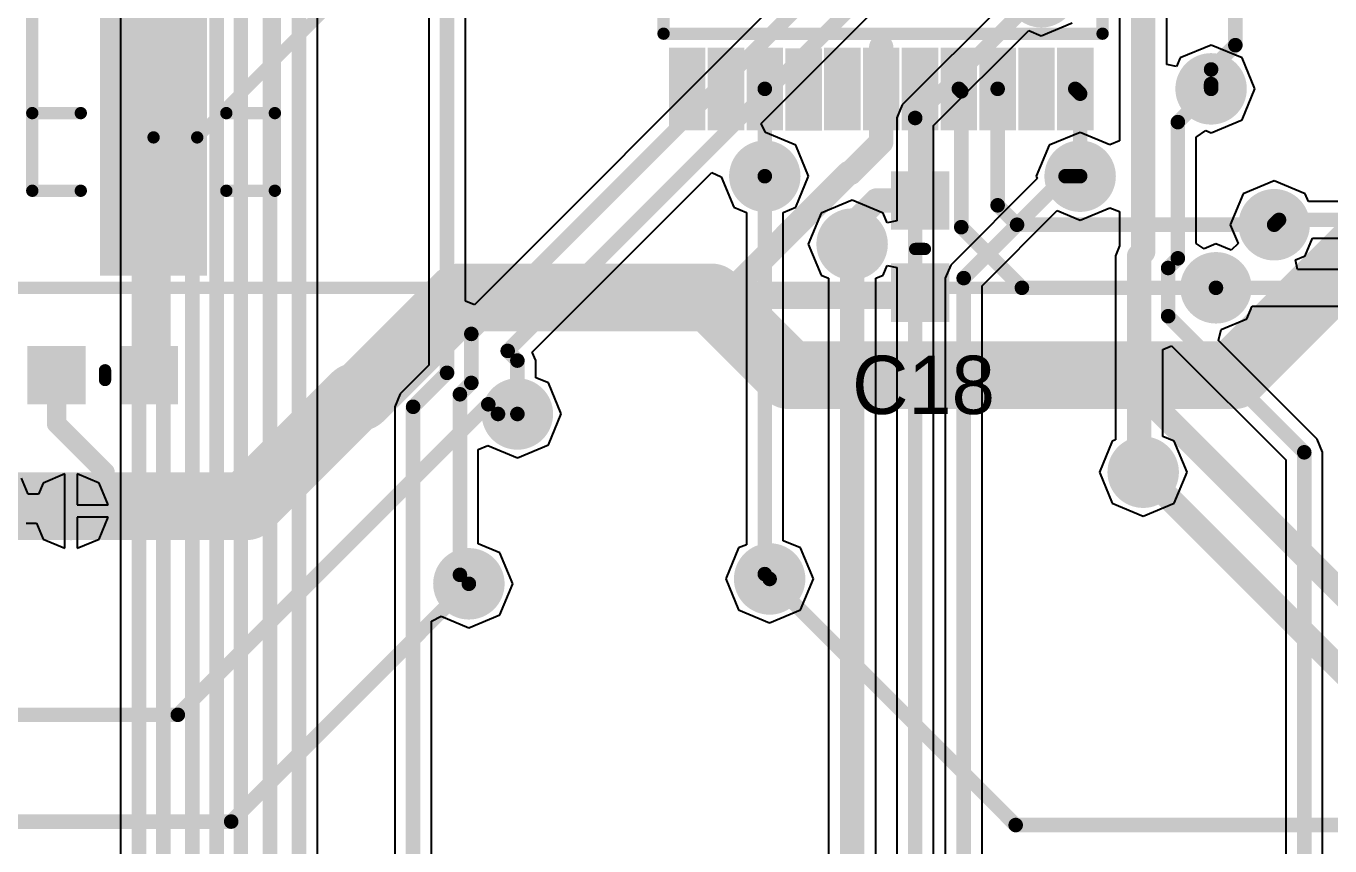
# Model space of a CAD drawing. Header units: millimetres. Extents: x 25 to 277, y 19 to 169.
# Drawn here: x 74.67 to 101.55, y 125.3 to 142.19 of the extents above; entities that cross this region are included whole.
import ezdxf

# ---------------------------------------------------------------- set-up
doc = ezdxf.new("R2010")
doc.units = ezdxf.units.MM
for name, color, linetype in [('BottomLayer', 5, 'Continuous'), ('BottomOverlay', 54, 'Continuous'), ('BottomSolder', 6, 'Continuous'), ('DrillDrawing', 1, 'Continuous'), ('MultiLayer', 9, 'Continuous'), ('TopLayer', 1, 'Continuous'), ('TopOverlay', 2, 'Continuous'), ('TopPaste', 8, 'Continuous'), ('TopSolder', 216, 'Continuous')]:
    doc.layers.add(name, color=color, linetype=linetype)

msp = doc.modelspace()

# ---------------------------------------------------------------- linework, layer by layer
at = {"layer": 'BottomLayer'}
for p, q in [((76.62115232, 151.89998322), (76.62115232, 107.10167556)), ((80.67882263999999, 117.95690912), (80.67882263999999, 146.01306586)), ((89.82431869999999, 140.18856392), (94.41141137999999, 144.7756566)), ((82.97115232, 144.41306652), (82.97115232, 135.20482738)), ((83.72882416, 136.52589408), (83.72882416, 144.56998518)), ((90.11646187999999, 142.65221914), (83.91360154, 136.4493588)), ((94.80398616, 142.63974266), (92.73210816, 140.5678672)), ((98.18706295999999, 141.4005808), (98.18706295999999, 142.59998658)), ((95.5999866, 141.99619048), (96.23906837999999, 142.26090674)), ((97.21291199999999, 142.39823438), (97.21291199999999, 139.82654026)), ((93.37882264, 140.14306744), (95.33974074, 142.10398808)), ((95.33974074, 142.10398808), (95.5999866, 141.99619048)), ((99.09998721999999, 141.80378548), (98.46090543999999, 141.53906922)), ((99.739069, 141.53906922), (99.09998721999999, 141.80378548)), ((98.38706255999999, 141.36079932), (98.18706295999999, 141.4005808)), ((98.46090543999999, 141.53906922), (98.38706255999999, 141.36079932)), ((100.00378526, 140.89998744), (99.739069, 141.53906922)), ((99.739069, 140.26090566), (100.00378526, 140.89998744)), ((92.73210816, 140.5678672), (92.62114826, 140.29998864)), ((89.91582728, 139.99722572), (89.82431869999999, 140.18856392)), ((92.62114826, 140.29998864), (92.6211508, 140.29998356)), ((92.6211508, 140.29998356), (92.6211508, 138.1806863)), ((93.37882264, 117.89998772), (93.37882264, 140.14306744)), ((98.79382324, 139.9065274), (98.99382537999999, 140.04016442)), ((98.99382537999999, 140.04016442), (99.09998721999999, 139.9961894)), ((99.09998721999999, 139.9961894), (99.739069, 140.26090566)), ((90.53906961999999, 139.73907028), (89.91582728, 139.99722572)), ((96.39998754, 140.00378654), (95.76090576, 139.73907028)), ((97.01291239999999, 139.74990592), (96.39998754, 140.00378654)), ((97.21291199999999, 139.82654026), (97.01291239999999, 139.74990592)), ((98.79382324, 137.71554372), (98.79382324, 139.9065274)), ((90.80378587999999, 139.0999885), (90.53906961999999, 139.73907028)), ((95.76090576, 139.73907028), (95.4961895, 139.0999885)), ((85.10757934, 135.47182202), (88.81141242, 139.17565764)), ((88.81141242, 139.17565764), (89.00275062, 139.08414906)), ((89.00275062, 139.08414906), (89.26090606, 138.46090672)), ((90.53906961999999, 138.46090672), (90.80378587999999, 139.0999885)), ((95.51611833999999, 139.05187328), (93.7321087, 137.26786618)), ((95.4961895, 139.0999885), (95.51611833999999, 139.05187328)), ((100.3998373, 139.00355994), (99.76075551999999, 138.73884368)), ((101.03891908, 138.73884368), (100.3998373, 139.00355994)), ((99.76075551999999, 138.73884368), (99.49603925999999, 138.0997619)), ((101.10520038, 138.57882368), (101.03891908, 138.73884368)), ((89.26090606, 138.46090672), (89.52115192, 138.35310912)), ((90.27882376, 138.35310912), (90.53906961999999, 138.46090672)), ((91.69998677999999, 138.60378426), (91.06090499999999, 138.339068)), ((92.33906856, 138.339068), (91.69998677999999, 138.60378426)), ((96.39998754, 138.19619046), (97.01291239999999, 138.45007108)), ((97.01291239999999, 138.45007108), (97.21291199999999, 138.37343674)), ((139.80306558, 138.57882368), (101.10520038, 138.57882368)), ((89.52115192, 138.35310912), (89.52115192, 131.50544438)), ((90.27882376, 131.58828648), (90.27882376, 138.35310912)), ((91.06090499999999, 138.339068), (90.79618873999999, 137.69998622)), ((92.4211512, 138.14090482), (92.33906856, 138.339068)), ((92.6211508, 138.1806863), (92.4211512, 138.14090482)), ((94.37882318, 136.84306642), (95.92761103999999, 138.39185428)), ((95.92761103999999, 138.39185428), (96.39998754, 138.19619046)), ((97.21291199999999, 138.37343674), (97.21291199999999, 137.66171604)), ((99.49603925999999, 138.0997619), (99.65534043999999, 137.71517288)), ((90.79618873999999, 137.69998622), (91.06090499999999, 137.06090444)), ((97.21291199999999, 137.66171604), (97.12791344, 137.45651198)), ((98.96011704, 137.60442888), (98.79382324, 137.71554372)), ((99.19998702, 137.70378606), (98.96011704, 137.60442888)), ((99.51391831999999, 137.57375076), (99.19998702, 137.70378606)), ((99.65534043999999, 137.71517288), (99.51391831999999, 137.57375076)), ((101.03891908, 137.46068012), (101.18823044, 137.82115184)), ((101.18823044, 137.82115184), (139.9599817, 137.82115184)), ((97.12791344, 137.45651198), (97.12791344, 133.66682436)), ((100.841302, 137.37882354), (101.03891908, 137.46068012)), ((100.88108348, 137.17882394), (100.841302, 137.37882354)), ((92.33906856, 137.06090444), (92.4211512, 137.25906762)), ((92.4211512, 137.25906762), (92.6211508, 137.21928614)), ((92.6211508, 137.21928614), (92.6211508, 118.05690638)), ((93.7321087, 137.26786618), (93.6211488, 136.99998762)), ((145.6430666, 137.17882394), (100.88108348, 137.17882394)), ((91.06090499999999, 137.06090444), (91.2129113, 136.99794038)), ((91.2129113, 136.99794038), (91.2129113, 124.50173982)), ((92.18706225999999, 136.99794038), (92.33906856, 137.06090444)), ((92.18706225999999, 124.29998762), (92.18706225999999, 136.99794038)), ((93.6211488, 136.99998762), (93.62115134, 136.99998254)), ((93.62115134, 136.99998254), (93.62115134, 117.25690544)), ((94.37882318, 117.09999186), (94.37882318, 136.84306642)), ((83.91360154, 136.4493588), (83.72882416, 136.52589408)), ((99.83906879999999, 136.16090624), (99.94686639999999, 136.4211521)), ((99.94686639999999, 136.4211521), (145.79998272, 136.4211521)), ((99.30774905999999, 135.9408254), (99.83906879999999, 136.16090624)), ((99.25431762, 135.7114126), (99.30774905999999, 135.9408254)), ((85.17870696, 135.30010786), (85.10757934, 135.47182202)), ((98.10206439999999, 135.53084146), (98.28684177999999, 135.60737674)), ((98.10206439999999, 133.73724078), (98.10206439999999, 135.53084146)), ((98.28684177999999, 135.60737674), (100.64115, 133.25307106)), ((101.2878594, 133.67787082), (99.25431762, 135.7114126)), ((82.97115232, 135.20482738), (82.38210853999999, 134.61578614)), ((85.17870441999999, 135.30010278), (85.17870696, 135.30010786)), ((85.17870441999999, 134.94664908), (85.17870441999999, 135.30010278)), ((85.43895028, 134.83885148), (85.17870441999999, 134.94664908)), ((85.70366654, 134.1997697), (85.43895028, 134.83885148)), ((82.38210853999999, 134.61578614), (82.27114863999999, 134.34790758)), ((82.27114863999999, 134.34790758), (82.27115117999999, 134.3479025)), ((82.27115117999999, 134.3479025), (82.27115117999999, 120.1408062)), ((85.43895028, 133.56068792), (85.70366654, 134.1997697)), ((97.06090569999999, 133.63906978), (96.79618943999999, 132.999988)), ((97.12791344, 133.66682436), (97.06090569999999, 133.63906978)), ((98.33906925999999, 133.63906978), (98.10206439999999, 133.73724078)), ((98.60378551999999, 132.999988), (98.33906925999999, 133.63906978)), ((101.28786448, 133.67786828), (101.2878594, 133.67787082)), ((101.39882184, 133.40998972), (101.28786448, 133.67786828)), ((83.99382489999999, 133.46633708), (84.19382449999999, 133.5470024)), ((83.99382489999999, 131.52349616), (83.99382489999999, 133.46633708)), ((84.19382449999999, 133.5470024), (84.7998685, 133.29597166)), ((84.7998685, 133.29597166), (85.43895028, 133.56068792)), ((101.39882184, 100.9466231), (101.39882184, 133.40998972)), ((100.64115, 133.25307106), (100.64115, 100.9466231)), ((74.71245916, 132.55022004), (74.57707208, 132.87707232)), ((75.02290304, 132.77707252), (74.92893828, 132.55022004)), ((75.4729885, 132.96350344), (75.02290304, 132.77707252)), ((75.4729885, 132.19998706), (75.4729885, 132.96350344)), ((76.17707396, 132.77707252), (75.72698849999999, 132.96350344)), ((75.72698849999999, 132.96350344), (75.72698849999999, 132.32698706)), ((76.36350488, 132.32698706), (76.17707396, 132.77707252)), ((96.79618943999999, 132.999988), (97.06090569999999, 132.36090622)), ((98.33906925999999, 132.36090622), (98.60378551999999, 132.999988)), ((74.92893828, 132.55022004), (74.71245916, 132.55022004)), ((75.72698849999999, 132.32698706), (76.36350488, 132.32698706)), ((97.06090569999999, 132.36090622), (97.69998747999999, 132.09618996)), ((97.69998747999999, 132.09618996), (98.33906925999999, 132.36090622)), ((75.4729885, 131.43647068), (75.4729885, 132.19998706)), ((76.36350488, 132.07298706), (75.72698849999999, 132.07298706)), ((75.72698849999999, 132.07298706), (75.72698849999999, 131.43647068)), ((76.17707396, 131.6229016), (76.36350488, 132.07298706)), ((74.67103684, 131.94975388), (74.88751596, 131.94975388)), ((74.88751596, 131.94975388), (75.02290304, 131.6229016)), ((75.02290304, 131.6229016), (75.4729885, 131.43647068)), ((75.72698849999999, 131.43647068), (76.17707396, 131.6229016)), ((84.43906912, 131.3390693), (83.99382489999999, 131.52349616)), ((89.36090585999999, 131.4390691), (89.09618959999999, 130.79998732)), ((89.52115192, 131.50544438), (89.36090585999999, 131.4390691)), ((90.63906942, 131.4390691), (90.27882376, 131.58828648)), ((90.90378568, 130.79998732), (90.63906942, 131.4390691)), ((84.70378538, 130.69998752), (84.43906912, 131.3390693)), ((84.43906912, 130.06090574), (84.70378538, 130.69998752)), ((89.09618959999999, 130.79998732), (89.36090585999999, 130.16090554)), ((90.63906942, 130.16090554), (90.90378568, 130.79998732)), ((89.36090585999999, 130.16090554), (89.99998764, 129.89618928)), ((89.99998764, 129.89618928), (90.63906942, 130.16090554)), ((83.02882301999999, 129.93167562), (83.22882516, 130.0327727)), ((83.02882301999999, 120.29772232), (83.02882301999999, 129.93167562)), ((83.22882516, 130.0327727), (83.79998734, 129.79618948)), ((83.79998734, 129.79618948), (84.43906912, 130.06090574))]:
    msp.add_line(p, q, dxfattribs=at)
for points, const_width in [([(76.99998824, 106.79998706), (76.99998824, 151.8999883)], 0.2999994), ([(77.49998724, 109.59998654), (77.49998724, 151.40709114)], 0.2999994), ([(78.09998603999999, 111.19998842), (78.09998603999999, 151.29998696)], 0.2999994), ([(78.59998757999999, 113.3999891), (78.59998757999999, 150.29298364)], 0.2999994), ([(79.09998657999999, 114.89998864), (79.09998657999999, 149.39998568)], 0.2999994), ([(79.69998792, 115.7999843), (79.69998792, 147.89998868)], 0.2999994), ([(84.59998827999999, 135.49998808), (96.09998814, 146.99998794)], 0.2999994), ([(83.84998723999999, 135.84998738), (94.6999884, 146.69998854)], 0.2999994), ([(80.29998671999999, 117.79998792), (80.29998671999999, 146.16998706)], 0.2999994), ([(83.34998824, 135.04790872), (83.34998824, 144.56998518)], 0.2999994), ([(92.99998672, 140.29998864), (95.5999866, 142.89998852)], 0.2999994), ([(97.69998747999999, 137.54151054), (97.69998747999999, 142.59998658)], 0.499999), ([(99.09998721999999, 140.89998744), (99.09998721999999, 140.99951988)], 0.2999994), ([(98.41498732, 140.21498754), (99.09998721999999, 140.89998744)], 0.2999994), ([(92.99998672, 117.89998772), (92.99998672, 140.29998864)], 0.2999994), ([(98.41498732, 137.40798528), (98.41498732, 140.21498754)], 0.2999994), ([(89.89998784, 130.89998712), (89.89998784, 139.0999885)], 0.2999994), ([(93.99998726, 136.99998762), (96.09998814, 139.0999885)], 0.2999994), ([(96.09998814, 139.0999885), (96.39998754, 139.0999885)], 0.2999994), ([(100.3998373, 138.0997619), (100.50006316, 138.19998776)], 0.2999994), ([(100.50006316, 138.19998776), (139.95998678, 138.19998776)], 0.2999994), ([(91.69998677999999, 124.29998762), (91.69998677999999, 137.69998622)], 0.499999), ([(97.61498891999999, 137.45651198), (97.69998747999999, 137.54151054)], 0.499999), ([(97.61498891999999, 133.08498656), (97.61498891999999, 137.45651198)], 0.499999), ([(98.21498772, 137.20798568), (98.41498732, 137.40798528)], 0.2999994), ([(98.21498772, 136.21498792), (98.21498772, 137.20798568)], 0.2999994), ([(93.99998726, 117.09998678), (93.99998726, 136.99998762)], 0.2999994), ([(99.19998702, 136.79998802), (145.7999878, 136.79998802)], 0.2999994), ([(98.21498772, 136.21498792), (101.01998592, 133.40998972)], 0.2999994), ([(83.84998723999999, 134.84080474), (83.84998723999999, 135.84998738)], 0.2999994), ([(84.59998827999999, 135.49998808), (84.7998685, 135.30010786)], 0.2999994), ([(82.64998709999999, 134.34790758), (83.34998824, 135.04790872)], 0.2999994), ([(84.7998685, 134.1997697), (84.7998685, 135.30010786)], 0.2999994), ([(83.61498897999999, 134.60580648), (83.84998723999999, 134.84080474)], 0.2999994), ([(83.61498897999999, 130.88498588), (83.61498897999999, 134.60580648)], 0.2999994), ([(82.64998709999999, 120.14080112), (82.64998709999999, 134.34790758)], 0.2999994), ([(97.61498891999999, 133.08498656), (97.69998747999999, 132.999988)], 0.499999), ([(101.01998592, 100.39998716), (101.01998592, 133.40998972)], 0.2999994), ([(83.61498897999999, 130.88498588), (83.79998734, 130.69998752)], 0.2999994), ([(89.89998784, 130.89998712), (89.99998764, 130.79998732)], 0.499999)]:
    msp.add_lwpolyline(points, dxfattribs=dict(at, const_width=const_width))
for points, const_width in [([(98.78248722, 140.89998744, 1), (99.41748722, 140.89998744, 1)], 0.635), ([(99.02498863999999, 140.99951988, 1), (99.17498579999999, 140.99951988, 1)], 0.1499997), ([(99.02498863999999, 140.89998744, 1), (99.17498579999999, 140.89998744, 1)], 0.1499997), ([(99.02498863999999, 140.89998744, 1), (99.17498579999999, 140.89998744, 1)], 0.1499997), ([(92.92498814, 140.29998864, 1), (93.0749853, 140.29998864, 1)], 0.1499997), ([(92.92498814, 140.29998864, 1), (93.0749853, 140.29998864, 1)], 0.1499997), ([(98.33998874, 140.21498754, 1), (98.4899859, 140.21498754, 1)], 0.1499997), ([(98.33998874, 140.21498754, 1), (98.4899859, 140.21498754, 1)], 0.1499997), ([(89.58248784, 139.0999885, 1), (90.21748783999999, 139.0999885, 1)], 0.635), ([(96.08248753999999, 139.0999885, 1), (96.71748754, 139.0999885, 1)], 0.635), ([(89.82498926, 139.0999885, 1), (89.97498642, 139.0999885, 1)], 0.1499997), ([(96.02498956, 139.0999885, 1), (96.17498671999999, 139.0999885, 1)], 0.1499997), ([(96.02498956, 139.0999885, 1), (96.17498671999999, 139.0999885, 1)], 0.1499997), ([(96.32498896, 139.0999885, 1), (96.47498612, 139.0999885, 1)], 0.1499997), ([(100.0823373, 138.0997619, 1), (100.7173373, 138.0997619, 1)], 0.635), ([(91.38248678, 137.69998622, 1), (92.01748678, 137.69998622, 1)], 0.635), ([(100.32483872, 138.0997619, 1), (100.47483588, 138.0997619, 1)], 0.1499997), ([(100.42506458, 138.19998776, 1), (100.57506174, 138.19998776, 1)], 0.1499997), ([(100.42506458, 138.19998776, 1), (100.57506174, 138.19998776, 1)], 0.1499997), ([(91.5749883, 137.69998622, 1), (91.82498525999999, 137.69998622, 1)], 0.2499995), ([(97.48999044, 137.45651198, 1), (97.73998739999999, 137.45651198, 1)], 0.2499995), ([(97.48999044, 137.45651198, 1), (97.73998739999999, 137.45651198, 1)], 0.2499995), ([(97.57498899999999, 137.54151054, 1), (97.82498595999999, 137.54151054, 1)], 0.2499995), ([(97.57498899999999, 137.54151054, 1), (97.82498595999999, 137.54151054, 1)], 0.2499995), ([(98.13998914, 137.20798568, 1), (98.2899863, 137.20798568, 1)], 0.1499997), ([(98.13998914, 137.20798568, 1), (98.2899863, 137.20798568, 1)], 0.1499997), ([(98.33998874, 137.40798528, 1), (98.4899859, 137.40798528, 1)], 0.1499997), ([(98.33998874, 137.40798528, 1), (98.4899859, 137.40798528, 1)], 0.1499997), ([(98.88248702, 136.79998802, 1), (99.51748701999999, 136.79998802, 1)], 0.635), ([(93.92498868, 136.99998762, 1), (94.07498584, 136.99998762, 1)], 0.1499997), ([(93.92498868, 136.99998762, 1), (94.07498584, 136.99998762, 1)], 0.1499997), ([(99.12498844, 136.79998802, 1), (99.2749856, 136.79998802, 1)], 0.1499997), ([(98.13998914, 136.21498792, 1), (98.2899863, 136.21498792, 1)], 0.1499997), ([(98.13998914, 136.21498792, 1), (98.2899863, 136.21498792, 1)], 0.1499997), ([(83.77498865999999, 135.84998738, 1), (83.92498581999999, 135.84998738, 1)], 0.1499997), ([(83.77498865999999, 135.84998738, 1), (83.92498581999999, 135.84998738, 1)], 0.1499997), ([(84.52498969999999, 135.49998808, 1), (84.67498685999999, 135.49998808, 1)], 0.1499997), ([(84.52498969999999, 135.49998808, 1), (84.67498685999999, 135.49998808, 1)], 0.1499997), ([(83.27498965999999, 135.04790872, 1), (83.42498682, 135.04790872, 1)], 0.1499997), ([(83.27498965999999, 135.04790872, 1), (83.42498682, 135.04790872, 1)], 0.1499997), ([(84.72486991999999, 135.30010786, 1), (84.87486708, 135.30010786, 1)], 0.1499997), ([(84.72486991999999, 135.30010786, 1), (84.87486708, 135.30010786, 1)], 0.1499997), ([(83.77498865999999, 134.84080474, 1), (83.92498581999999, 134.84080474, 1)], 0.1499997), ([(83.77498865999999, 134.84080474, 1), (83.92498581999999, 134.84080474, 1)], 0.1499997), ([(83.5399904, 134.60580648, 1), (83.68998755999999, 134.60580648, 1)], 0.1499997), ([(83.5399904, 134.60580648, 1), (83.68998755999999, 134.60580648, 1)], 0.1499997), ([(84.48236849999999, 134.1997697, 1), (85.1173685, 134.1997697, 1)], 0.635), ([(82.57498851999999, 134.34790758, 1), (82.72498567999999, 134.34790758, 1)], 0.1499997), ([(82.57498851999999, 134.34790758, 1), (82.72498567999999, 134.34790758, 1)], 0.1499997), ([(84.72486991999999, 134.1997697, 1), (84.87486708, 134.1997697, 1)], 0.1499997), ([(97.38248748, 132.999988, 1), (98.01748748, 132.999988, 1)], 0.635), ([(97.48999044, 133.08498656, 1), (97.73998739999999, 133.08498656, 1)], 0.2499995), ([(97.48999044, 133.08498656, 1), (97.73998739999999, 133.08498656, 1)], 0.2499995), ([(100.94498734, 133.40998972, 1), (101.0949845, 133.40998972, 1)], 0.1499997), ([(100.94498734, 133.40998972, 1), (101.0949845, 133.40998972, 1)], 0.1499997), ([(97.57498899999999, 132.999988, 1), (97.82498595999999, 132.999988, 1)], 0.2499995), ([(75.349989, 132.19998706, 1), (75.849988, 132.19998706, 1)], 0.499999), ([(89.68248763999999, 130.79998732, 1), (90.31748764, 130.79998732, 1)], 0.635), ([(83.48248733999999, 130.69998752, 1), (84.11748734, 130.69998752, 1)], 0.635), ([(83.5399904, 130.88498588, 1), (83.68998755999999, 130.88498588, 1)], 0.1499997), ([(83.5399904, 130.88498588, 1), (83.68998755999999, 130.88498588, 1)], 0.1499997), ([(89.77498935999999, 130.89998712, 1), (90.02498632, 130.89998712, 1)], 0.2499995), ([(89.87498916, 130.79998732, 1), (90.12498611999999, 130.79998732, 1)], 0.2499995), ([(89.82498926, 130.89998712, 1), (89.97498642, 130.89998712, 1)], 0.1499997), ([(83.72498876, 130.69998752, 1), (83.87498592, 130.69998752, 1)], 0.1499997)]:
    msp.add_lwpolyline(points, format="xyb", close=True, dxfattribs=dict(at, const_width=const_width))
at = {"layer": 'BottomOverlay', "const_width": 0.254}
msp.add_lwpolyline([(53.24998494, 136.79998802), (127.5499862, 136.79998802)], dxfattribs=at)
at = {"layer": 'BottomSolder'}
for points, const_width in [([(95.23168659999999, 142.89998852, 1), (95.9682866, 142.89998852, 1)], 0.7365999999999999), ([(98.73168722, 140.89998744, 1), (99.46828722, 140.89998744, 1)], 0.7365999999999999), ([(89.53168783999999, 139.0999885, 1), (90.26828784, 139.0999885, 1)], 0.7365999999999999), ([(96.03168754, 139.0999885, 1), (96.76828753999999, 139.0999885, 1)], 0.7365999999999999), ([(100.0315373, 138.0997619, 1), (100.7681373, 138.0997619, 1)], 0.7365999999999999), ([(91.33168678, 137.69998622, 1), (92.06828678, 137.69998622, 1)], 0.7365999999999999), ([(98.83168701999999, 136.79998802, 1), (99.56828702, 136.79998802, 1)], 0.7365999999999999), ([(84.4315685, 134.1997697, 1), (85.1681685, 134.1997697, 1)], 0.7365999999999999), ([(97.33168748, 132.999988, 1), (98.06828748, 132.999988, 1)], 0.7365999999999999), ([(75.299189, 132.19998706, 1), (75.90078799999999, 132.19998706, 1)], 0.601599), ([(83.43168734, 130.69998752, 1), (84.16828733999999, 130.69998752, 1)], 0.7365999999999999), ([(89.63168764, 130.79998732, 1), (90.36828763999999, 130.79998732, 1)], 0.7365999999999999)]:
    msp.add_lwpolyline(points, format="xyb", close=True, dxfattribs=dict(at, const_width=const_width))
at = {"layer": 'DrillDrawing'}
for points, const_width in [([(98.92218722, 140.89998744, 1), (99.27778722, 140.89998744, 1)], 0.3556), ([(89.72218783999999, 139.0999885, 1), (90.07778784, 139.0999885, 1)], 0.3556), ([(96.22218754, 139.0999885, 1), (96.57778753999999, 139.0999885, 1)], 0.3556), ([(100.2220373, 138.0997619, 1), (100.5776373, 138.0997619, 1)], 0.3556), ([(91.52218678, 137.69998622, 1), (91.87778678, 137.69998622, 1)], 0.3556), ([(99.02218701999999, 136.79998802, 1), (99.37778702, 136.79998802, 1)], 0.3556), ([(84.6220685, 134.1997697, 1), (84.9776685, 134.1997697, 1)], 0.3556), ([(97.52218748, 132.999988, 1), (97.87778748, 132.999988, 1)], 0.3556), ([(75.47499001999999, 132.19998706, 1), (75.72498698, 132.19998706, 1)], 0.2499995), ([(83.62218734, 130.69998752, 1), (83.97778733999999, 130.69998752, 1)], 0.3556), ([(89.82218764, 130.79998732, 1), (90.17778763999999, 130.79998732, 1)], 0.3556)]:
    msp.add_lwpolyline(points, format="xyb", close=True, dxfattribs=dict(at, const_width=const_width))
at = {"layer": 'MultiLayer'}
for points, const_width in [([(98.78248722, 140.89998744, 1), (99.41748722, 140.89998744, 1)], 0.635), ([(89.58248784, 139.0999885, 1), (90.21748783999999, 139.0999885, 1)], 0.635), ([(96.08248753999999, 139.0999885, 1), (96.71748754, 139.0999885, 1)], 0.635), ([(100.0823373, 138.0997619, 1), (100.7173373, 138.0997619, 1)], 0.635), ([(91.38248678, 137.69998622, 1), (92.01748678, 137.69998622, 1)], 0.635), ([(98.88248702, 136.79998802, 1), (99.51748701999999, 136.79998802, 1)], 0.635), ([(84.48236849999999, 134.1997697, 1), (85.1173685, 134.1997697, 1)], 0.635), ([(97.38248748, 132.999988, 1), (98.01748748, 132.999988, 1)], 0.635), ([(75.349989, 132.19998706, 1), (75.849988, 132.19998706, 1)], 0.499999), ([(89.68248763999999, 130.79998732, 1), (90.31748764, 130.79998732, 1)], 0.635), ([(83.48248733999999, 130.69998752, 1), (84.11748734, 130.69998752, 1)], 0.635)]:
    msp.add_lwpolyline(points, format="xyb", close=True, dxfattribs=dict(at, const_width=const_width))
at = {"layer": 'TopLayer'}
for points, const_width in [([(78.19998584, 139.8999869), (82.4999874, 144.19998846)], 0.254), ([(99.59998875999999, 141.79990436), (99.59998875999999, 143.39998752)], 0.2999994), ([(92.29998812, 140.89998744), (92.29998812, 141.76138272)], 0.499999), ([(99.09998721999999, 141.29990282), (99.59998875999999, 141.79990436)], 0.2999994), ([(99.09998721999999, 140.89998744), (99.09998721999999, 141.29990282)], 0.2999994), ([(92.29998812, 139.79998964), (92.29998812, 140.89998744)], 0.499999), ([(93.09998652, 138.59998696), (93.09998652, 140.89998744)], 0.499999), ([(89.89998784, 139.0999885), (89.89998784, 140.89998744)], 0.2999994), ([(93.89998745999999, 140.89998744), (93.94998736, 140.84998754)], 0.2999994), ([(93.94998736, 138.04998806), (93.94998736, 140.84998754)], 0.2999994), ([(94.69998586, 138.4999897), (94.69998586, 140.89998744)], 0.2999994), ([(96.29998773999999, 140.89998744), (96.39998754, 140.79998764)], 0.2999994), ([(96.39998754, 139.0999885), (96.39998754, 140.79998764)], 0.2999994), ([(77.1999853, 134.99998654), (77.1999853, 139.79998456)], 0.499999), ([(91.66719791999999, 139.16719944), (92.29998812, 139.79998964)], 0.499999), ([(77.29998764, 139.8999869), (78.19998584, 139.8999869)], 0.254), ([(89.3999863, 136.93440482), (91.63278092, 139.16719944)], 0.499999), ([(91.63278092, 139.16719944), (91.66719791999999, 139.16719944)], 0.499999), ([(99.57079908, 134.99998654), (103.29998644, 138.7291739)], 1.39999974), ([(91.89998638, 138.29998756), (92.19998577999999, 138.59998696)], 0.499999), ([(92.19998577999999, 138.59998696), (93.09998652, 138.59998696)], 0.499999), ([(91.89998638, 137.89989438), (91.89998638, 138.29998756)], 0.499999), ([(94.69998586, 138.4999897), (95.10021366, 138.0997619)], 0.2999994), ([(91.70007822, 137.69998622), (91.89998638, 137.89989438)], 0.499999), ([(93.94998736, 138.04998806), (95.1999874, 136.79998802)], 0.2999994), ([(95.10021366, 138.0997619), (100.3998373, 138.0997619)], 0.2999994), ([(91.69998677999999, 137.69998622), (91.70007822, 137.69998622)], 0.499999), ([(81.5501036, 134.55010428), (83.59998773999999, 136.59998842)], 1.39999974), ([(83.59998773999999, 136.59998842), (88.7999875, 136.59998842)], 1.39999974), ([(88.7999875, 136.59998842), (90.39998938, 134.99998654)], 1.39999974), ([(89.3999863, 136.89998782), (89.3999863, 136.93440482)], 0.499999), ([(89.3999863, 136.69998822), (89.4849874, 136.61498712)], 0.499999), ([(89.4849874, 136.61498712), (93.01498541999999, 136.61498712)], 0.499999), ([(93.01498541999999, 136.61498712), (93.09998652, 136.69998822)], 0.499999), ([(95.1999874, 136.79998802), (99.19998702, 136.79998802)], 0.2999994), ([(90.39998938, 134.99998654), (97.29998828, 134.99998654)], 1.39999974), ([(97.29998828, 134.99998654), (99.57079908, 134.99998654)], 1.39999974), ([(75.29998656, 133.99998854), (75.29998656, 134.99998654)], 0.3999992), ([(79.21506128, 132.29998686), (81.4651787, 134.55010428)], 1.39999974), ([(81.4651787, 134.55010428), (81.5501036, 134.55010428)], 1.39999974), ([(97.29998828, 134.99998654), (102.89998724, 129.39998758)], 0.499999), ([(77.79998918, 127.99998784), (84.19998908, 134.39998774)], 0.2999994), ([(84.19998908, 134.39998774), (84.40020711999999, 134.1997697)], 0.2999994), ([(75.29998656, 133.99998854), (76.2999871, 132.999988)], 0.3999992), ([(84.40020711999999, 134.1997697), (84.7998685, 134.1997697)], 0.2999994), ([(97.69998747999999, 132.999988), (102.59998784, 128.09998764)], 0.499999), ([(73.59998741999999, 132.29998686), (79.21506128, 132.29998686)], 1.39999974), ([(89.99998764, 130.79998732), (95.0714888, 125.72848616)], 0.2999994), ([(78.89998698, 125.79998716), (83.79998734, 130.69998752)], 0.2999994), ([(71.39998674, 127.99998784), (77.79998918, 127.99998784)], 0.2999994), ([(72.59998688, 125.79998716), (78.89998698, 125.79998716)], 0.2999994), ([(95.0714888, 125.72848616), (104.39998678, 125.72848616)], 0.2999994)]:
    msp.add_lwpolyline(points, dxfattribs=dict(at, const_width=const_width))
for points, const_width in [([(92.17498963999999, 141.76138272, 1), (92.4249866, 141.76138272, 1)], 0.2499995), ([(99.52499017999999, 141.79990436, 1), (99.67498734, 141.79990436, 1)], 0.1499997), ([(99.52499017999999, 141.79990436, 1), (99.67498734, 141.79990436, 1)], 0.1499997), ([(98.78248722, 140.89998744, 1), (99.41748722, 140.89998744, 1)], 0.635), ([(99.02498863999999, 141.29990282, 1), (99.17498579999999, 141.29990282, 1)], 0.1499997), ([(99.02498863999999, 141.29990282, 1), (99.17498579999999, 141.29990282, 1)], 0.1499997), ([(92.17498963999999, 140.89998744, 1), (92.4249866, 140.89998744, 1)], 0.2499995), ([(92.17498963999999, 140.89998744, 1), (92.4249866, 140.89998744, 1)], 0.2499995), ([(92.97498804, 140.89998744, 1), (93.22498499999999, 140.89998744, 1)], 0.2499995), ([(89.82498926, 140.89998744, 1), (89.97498642, 140.89998744, 1)], 0.1499997), ([(93.82498887999999, 140.89998744, 1), (93.97498603999999, 140.89998744, 1)], 0.1499997), ([(93.87498878, 140.84998754, 1), (94.02498594, 140.84998754, 1)], 0.1499997), ([(93.87498878, 140.84998754, 1), (94.02498594, 140.84998754, 1)], 0.1499997), ([(94.62498728, 140.89998744, 1), (94.77498444, 140.89998744, 1)], 0.1499997), ([(96.22498915999999, 140.89998744, 1), (96.37498631999999, 140.89998744, 1)], 0.1499997), ([(96.32498896, 140.79998764, 1), (96.47498612, 140.79998764, 1)], 0.1499997), ([(96.32498896, 140.79998764, 1), (96.47498612, 140.79998764, 1)], 0.1499997), ([(99.02498863999999, 140.89998744, 1), (99.17498579999999, 140.89998744, 1)], 0.1499997), ([(77.07498681999999, 139.79998456, 1), (77.32498378, 139.79998456, 1)], 0.2499995), ([(92.17498963999999, 139.79998964, 1), (92.4249866, 139.79998964, 1)], 0.2499995), ([(92.17498963999999, 139.79998964, 1), (92.4249866, 139.79998964, 1)], 0.2499995), ([(77.23648763999999, 139.8999869, 1), (77.36348764, 139.8999869, 1)], 0.127), ([(78.13648583999999, 139.8999869, 1), (78.26348584, 139.8999869, 1)], 0.127), ([(78.13648583999999, 139.8999869, 1), (78.26348584, 139.8999869, 1)], 0.127), ([(89.58248784, 139.0999885, 1), (90.21748783999999, 139.0999885, 1)], 0.635), ([(96.08248753999999, 139.0999885, 1), (96.71748754, 139.0999885, 1)], 0.635), ([(89.82498926, 139.0999885, 1), (89.97498642, 139.0999885, 1)], 0.1499997), ([(91.50778244, 139.16719944, 1), (91.75777939999999, 139.16719944, 1)], 0.2499995), ([(91.50778244, 139.16719944, 1), (91.75777939999999, 139.16719944, 1)], 0.2499995), ([(91.54219943999999, 139.16719944, 1), (91.7921964, 139.16719944, 1)], 0.2499995), ([(91.54219943999999, 139.16719944, 1), (91.7921964, 139.16719944, 1)], 0.2499995), ([(96.32498896, 139.0999885, 1), (96.47498612, 139.0999885, 1)], 0.1499997), ([(92.07498729999999, 138.59998696, 1), (92.32498426, 138.59998696, 1)], 0.2499995), ([(92.07498729999999, 138.59998696, 1), (92.32498426, 138.59998696, 1)], 0.2499995), ([(92.97498804, 138.59998696, 1), (93.22498499999999, 138.59998696, 1)], 0.2499995), ([(92.97498804, 138.59998696, 1), (93.22498499999999, 138.59998696, 1)], 0.2499995), ([(100.0823373, 138.0997619, 1), (100.7173373, 138.0997619, 1)], 0.635), ([(91.7749879, 138.29998756, 1), (92.02498485999999, 138.29998756, 1)], 0.2499995), ([(91.7749879, 138.29998756, 1), (92.02498485999999, 138.29998756, 1)], 0.2499995), ([(94.62498728, 138.4999897, 1), (94.77498444, 138.4999897, 1)], 0.1499997), ([(94.62498728, 138.4999897, 1), (94.77498444, 138.4999897, 1)], 0.1499997), ([(91.38248678, 137.69998622, 1), (92.01748678, 137.69998622, 1)], 0.635), ([(91.7749879, 137.89989438, 1), (92.02498485999999, 137.89989438, 1)], 0.2499995), ([(91.7749879, 137.89989438, 1), (92.02498485999999, 137.89989438, 1)], 0.2499995), ([(93.87498878, 138.04998806, 1), (94.02498594, 138.04998806, 1)], 0.1499997), ([(93.87498878, 138.04998806, 1), (94.02498594, 138.04998806, 1)], 0.1499997), ([(95.02521508, 138.0997619, 1), (95.17521224, 138.0997619, 1)], 0.1499997), ([(95.02521508, 138.0997619, 1), (95.17521224, 138.0997619, 1)], 0.1499997), ([(100.32483872, 138.0997619, 1), (100.47483588, 138.0997619, 1)], 0.1499997), ([(91.5749883, 137.69998622, 1), (91.82498525999999, 137.69998622, 1)], 0.2499995), ([(91.57507973999999, 137.69998622, 1), (91.8250767, 137.69998622, 1)], 0.2499995), ([(91.57507973999999, 137.69998622, 1), (91.8250767, 137.69998622, 1)], 0.2499995), ([(98.88248702, 136.79998802, 1), (99.51748701999999, 136.79998802, 1)], 0.635), ([(83.24998844, 136.59998842, 1), (83.94998704, 136.59998842, 1)], 0.6999985999999999), ([(83.24998844, 136.59998842, 1), (83.94998704, 136.59998842, 1)], 0.6999985999999999), ([(88.44998819999999, 136.59998842, 1), (89.1499868, 136.59998842, 1)], 0.6999985999999999), ([(88.44998819999999, 136.59998842, 1), (89.1499868, 136.59998842, 1)], 0.6999985999999999), ([(89.27498781999999, 136.93440482, 1), (89.52498478, 136.93440482, 1)], 0.2499995), ([(89.27498781999999, 136.93440482, 1), (89.52498478, 136.93440482, 1)], 0.2499995), ([(89.27498781999999, 136.89998782, 1), (89.52498478, 136.89998782, 1)], 0.2499995), ([(89.27498781999999, 136.69998822, 1), (89.52498478, 136.69998822, 1)], 0.2499995), ([(89.35998891999999, 136.61498712, 1), (89.60998588, 136.61498712, 1)], 0.2499995), ([(89.35998891999999, 136.61498712, 1), (89.60998588, 136.61498712, 1)], 0.2499995), ([(92.88998694, 136.61498712, 1), (93.13998389999999, 136.61498712, 1)], 0.2499995), ([(92.88998694, 136.61498712, 1), (93.13998389999999, 136.61498712, 1)], 0.2499995), ([(92.97498804, 136.69998822, 1), (93.22498499999999, 136.69998822, 1)], 0.2499995), ([(95.12498882, 136.79998802, 1), (95.27498598, 136.79998802, 1)], 0.1499997), ([(95.12498882, 136.79998802, 1), (95.27498598, 136.79998802, 1)], 0.1499997), ([(99.12498844, 136.79998802, 1), (99.2749856, 136.79998802, 1)], 0.1499997), ([(90.04999008, 134.99998654, 1), (90.74998868, 134.99998654, 1)], 0.6999985999999999), ([(90.04999008, 134.99998654, 1), (90.74998868, 134.99998654, 1)], 0.6999985999999999), ([(96.94998898, 134.99998654, 1), (97.64998758, 134.99998654, 1)], 0.6999985999999999), ([(96.94998898, 134.99998654, 1), (97.64998758, 134.99998654, 1)], 0.6999985999999999), ([(99.22079978, 134.99998654, 1), (99.92079838, 134.99998654, 1)], 0.6999985999999999), ([(99.22079978, 134.99998654, 1), (99.92079838, 134.99998654, 1)], 0.6999985999999999), ([(75.19998676, 134.99998654, 1), (75.39998636, 134.99998654, 1)], 0.1999996), ([(77.07498681999999, 134.99998654, 1), (77.32498378, 134.99998654, 1)], 0.2499995), ([(81.1151794, 134.55010428, 1), (81.81517799999999, 134.55010428, 1)], 0.6999985999999999), ([(81.1151794, 134.55010428, 1), (81.81517799999999, 134.55010428, 1)], 0.6999985999999999), ([(81.20010429999999, 134.55010428, 1), (81.9001029, 134.55010428, 1)], 0.6999985999999999), ([(81.20010429999999, 134.55010428, 1), (81.9001029, 134.55010428, 1)], 0.6999985999999999), ([(97.17498979999999, 134.99998654, 1), (97.42498676, 134.99998654, 1)], 0.2499995), ([(84.48236849999999, 134.1997697, 1), (85.1173685, 134.1997697, 1)], 0.635), ([(84.1249905, 134.39998774, 1), (84.27498766, 134.39998774, 1)], 0.1499997), ([(84.1249905, 134.39998774, 1), (84.27498766, 134.39998774, 1)], 0.1499997), ([(75.19998676, 133.99998854, 1), (75.39998636, 133.99998854, 1)], 0.1999996), ([(75.19998676, 133.99998854, 1), (75.39998636, 133.99998854, 1)], 0.1999996), ([(84.32520853999999, 134.1997697, 1), (84.47520569999999, 134.1997697, 1)], 0.1499997), ([(84.32520853999999, 134.1997697, 1), (84.47520569999999, 134.1997697, 1)], 0.1499997), ([(84.72486991999999, 134.1997697, 1), (84.87486708, 134.1997697, 1)], 0.1499997), ([(97.38248748, 132.999988, 1), (98.01748748, 132.999988, 1)], 0.635), ([(76.19998729999999, 132.999988, 1), (76.3999869, 132.999988, 1)], 0.1999996), ([(97.57498899999999, 132.999988, 1), (97.82498595999999, 132.999988, 1)], 0.2499995), ([(78.86506198, 132.29998686, 1), (79.56506058, 132.29998686, 1)], 0.6999985999999999), ([(78.86506198, 132.29998686, 1), (79.56506058, 132.29998686, 1)], 0.6999985999999999), ([(75.349989, 132.19998706, 1), (75.849988, 132.19998706, 1)], 0.499999), ([(89.68248763999999, 130.79998732, 1), (90.31748764, 130.79998732, 1)], 0.635), ([(83.48248733999999, 130.69998752, 1), (84.11748734, 130.69998752, 1)], 0.635), ([(89.92498906, 130.79998732, 1), (90.07498622, 130.79998732, 1)], 0.1499997), ([(83.72498876, 130.69998752, 1), (83.87498592, 130.69998752, 1)], 0.1499997), ([(77.7249906, 127.99998784, 1), (77.87498776, 127.99998784, 1)], 0.1499997), ([(77.7249906, 127.99998784, 1), (77.87498776, 127.99998784, 1)], 0.1499997), ([(78.8249884, 125.79998716, 1), (78.97498556, 125.79998716, 1)], 0.1499997), ([(78.8249884, 125.79998716, 1), (78.97498556, 125.79998716, 1)], 0.1499997), ([(94.99649022, 125.72848616, 1), (95.14648738, 125.72848616, 1)], 0.1499997), ([(94.99649022, 125.72848616, 1), (95.14648738, 125.72848616, 1)], 0.1499997)]:
    msp.add_lwpolyline(points, format="xyb", close=True, dxfattribs=dict(at, const_width=const_width))
for points in [[(78.29998818, 137.14998732), (78.29998818, 142.64998648), (76.2999871, 137.14998732), (76.2999871, 142.64998648)], [(88.57498414, 141.64998594), (88.02498777999999, 141.64998594), (88.57498414, 140.14998894), (88.02498777999999, 140.14998894)], [(89.37498508, 141.64998594), (88.82498872, 141.64998594), (89.37498508, 140.14998894), (88.82498872, 140.14998894)], [(90.17498601999999, 141.64998594), (89.62498966, 141.64998594), (90.17498601999999, 140.14998894), (89.62498966, 140.14998894)], [(91.77498535999999, 141.64998594), (91.224989, 141.64998594), (91.77498535999999, 140.14998894), (91.224989, 140.14998894)], [(92.57498629999999, 141.64998594), (92.02498994, 141.64998594), (92.57498629999999, 140.14998894), (92.02498994, 140.14998894)], [(93.3749847, 141.64998594), (92.82498833999999, 141.64998594), (93.3749847, 140.14998894), (92.82498833999999, 140.14998894)], [(94.17498563999999, 141.64998594), (93.62498928, 141.64998594), (94.17498563999999, 140.14998894), (93.62498928, 140.14998894)], [(94.97498404, 141.64998594), (94.42498768, 141.64998594), (94.97498404, 140.14998894), (94.42498768, 140.14998894)], [(95.77498498, 141.64998594), (95.22498861999999, 141.64998594), (95.77498498, 140.14998894), (95.22498861999999, 140.14998894)], [(96.57498591999999, 141.64998594), (96.02498956, 141.64998594), (96.57498591999999, 140.14998894), (96.02498956, 140.14998894)], [(90.97498442, 141.63698622), (90.42498805999999, 141.63698622), (90.97498442, 140.13698922), (90.42498805999999, 140.13698922)], [(92.59998752, 139.09998596), (92.59998752, 138.09998796), (93.59998551999999, 139.09998596), (93.59998551999999, 138.09998796)], [(92.59998752, 137.19998722), (92.59998752, 136.19998922), (93.59998551999999, 137.19998722), (93.59998551999999, 136.19998922)], [(74.79998755999999, 134.49998754), (75.79998556, 134.49998754), (74.79998755999999, 135.49998554), (75.79998556, 135.49998554)], [(76.69998629999999, 134.49998754), (77.6999843, 134.49998754), (76.69998629999999, 135.49998554), (77.6999843, 135.49998554)]]:
    msp.add_solid(points, dxfattribs=at)
at = {"layer": 'TopOverlay', "const_width": 0.254}
for points in [[(87.81298668, 142.03698796), (87.81298668, 151.08698764)], [(96.86298636, 142.03698796), (96.86298636, 151.08698764)], [(74.79998755999999, 138.79998656), (74.79998755999999, 150.49998602)], [(79.79998771999999, 138.79998656), (79.79998771999999, 150.49998602)], [(87.81298668, 142.03698796), (96.86298636, 142.03698796)], [(74.79998755999999, 140.3999859), (75.7999881, 140.3999859)], [(78.79998718, 140.3999859), (79.79998771999999, 140.3999859)], [(74.79998755999999, 138.79998656), (75.7999881, 138.79998656)], [(78.79998718, 138.79998656), (79.79998771999999, 138.79998656)], [(92.99998418, 137.59998642), (93.19998632, 137.59998642)], [(76.2999871, 134.8999842), (76.2999871, 135.09998634)]]:
    msp.add_lwpolyline(points, dxfattribs=at)
at = {"layer": 'TopOverlay', "const_width": 0.127}
for points in [[(87.74948667999999, 142.03698796, 1), (87.87648668, 142.03698796, 1)], [(87.74948667999999, 142.03698796, 1), (87.87648668, 142.03698796, 1)], [(96.79948635999999, 142.03698796, 1), (96.92648636, 142.03698796, 1)], [(96.79948635999999, 142.03698796, 1), (96.92648636, 142.03698796, 1)], [(74.73648756, 140.3999859, 1), (74.86348756, 140.3999859, 1)], [(75.7364881, 140.3999859, 1), (75.8634881, 140.3999859, 1)], [(78.73648718, 140.3999859, 1), (78.86348717999999, 140.3999859, 1)], [(79.73648772, 140.3999859, 1), (79.86348772, 140.3999859, 1)], [(74.73648756, 138.79998656, 1), (74.86348756, 138.79998656, 1)], [(74.73648756, 138.79998656, 1), (74.86348756, 138.79998656, 1)], [(75.7364881, 138.79998656, 1), (75.8634881, 138.79998656, 1)], [(78.73648718, 138.79998656, 1), (78.86348717999999, 138.79998656, 1)], [(79.73648772, 138.79998656, 1), (79.86348772, 138.79998656, 1)], [(79.73648772, 138.79998656, 1), (79.86348772, 138.79998656, 1)], [(92.93648418, 137.59998642, 1), (93.06348417999999, 137.59998642, 1)], [(93.13648631999999, 137.59998642, 1), (93.26348632, 137.59998642, 1)], [(76.23648709999999, 135.09998634, 1), (76.3634871, 135.09998634, 1)], [(76.23648709999999, 134.8999842, 1), (76.3634871, 134.8999842, 1)]]:
    msp.add_lwpolyline(points, format="xyb", close=True, dxfattribs=at)
at = {"layer": 'TopPaste'}
for points in [[(78.29998818, 137.14998732), (78.29998818, 142.64998648), (76.2999871, 137.14998732), (76.2999871, 142.64998648)], [(88.57498414, 141.64998594), (88.02498777999999, 141.64998594), (88.57498414, 140.14998894), (88.02498777999999, 140.14998894)], [(89.37498508, 141.64998594), (88.82498872, 141.64998594), (89.37498508, 140.14998894), (88.82498872, 140.14998894)], [(90.17498601999999, 141.64998594), (89.62498966, 141.64998594), (90.17498601999999, 140.14998894), (89.62498966, 140.14998894)], [(91.77498535999999, 141.64998594), (91.224989, 141.64998594), (91.77498535999999, 140.14998894), (91.224989, 140.14998894)], [(92.57498629999999, 141.64998594), (92.02498994, 141.64998594), (92.57498629999999, 140.14998894), (92.02498994, 140.14998894)], [(93.3749847, 141.64998594), (92.82498833999999, 141.64998594), (93.3749847, 140.14998894), (92.82498833999999, 140.14998894)], [(94.17498563999999, 141.64998594), (93.62498928, 141.64998594), (94.17498563999999, 140.14998894), (93.62498928, 140.14998894)], [(94.97498404, 141.64998594), (94.42498768, 141.64998594), (94.97498404, 140.14998894), (94.42498768, 140.14998894)], [(95.77498498, 141.64998594), (95.22498861999999, 141.64998594), (95.77498498, 140.14998894), (95.22498861999999, 140.14998894)], [(96.57498591999999, 141.64998594), (96.02498956, 141.64998594), (96.57498591999999, 140.14998894), (96.02498956, 140.14998894)], [(90.97498442, 141.63698622), (90.42498805999999, 141.63698622), (90.97498442, 140.13698922), (90.42498805999999, 140.13698922)], [(92.59998752, 139.09998596), (92.59998752, 138.09998796), (93.59998551999999, 139.09998596), (93.59998551999999, 138.09998796)], [(92.59998752, 137.19998722), (92.59998752, 136.19998922), (93.59998551999999, 137.19998722), (93.59998551999999, 136.19998922)], [(74.79998755999999, 134.49998754), (75.79998556, 134.49998754), (74.79998755999999, 135.49998554), (75.79998556, 135.49998554)], [(76.69998629999999, 134.49998754), (77.6999843, 134.49998754), (76.69998629999999, 135.49998554), (77.6999843, 135.49998554)]]:
    msp.add_solid(points, dxfattribs=at)
at = {"layer": 'TopSolder'}
for points, const_width in [([(95.23168659999999, 142.89998852, 1), (95.9682866, 142.89998852, 1)], 0.7365999999999999), ([(98.73168722, 140.89998744, 1), (99.46828722, 140.89998744, 1)], 0.7365999999999999), ([(89.53168783999999, 139.0999885, 1), (90.26828784, 139.0999885, 1)], 0.7365999999999999), ([(96.03168754, 139.0999885, 1), (96.76828753999999, 139.0999885, 1)], 0.7365999999999999), ([(100.0315373, 138.0997619, 1), (100.7681373, 138.0997619, 1)], 0.7365999999999999), ([(91.33168678, 137.69998622, 1), (92.06828678, 137.69998622, 1)], 0.7365999999999999), ([(98.83168701999999, 136.79998802, 1), (99.56828702, 136.79998802, 1)], 0.7365999999999999), ([(84.4315685, 134.1997697, 1), (85.1681685, 134.1997697, 1)], 0.7365999999999999), ([(97.33168748, 132.999988, 1), (98.06828748, 132.999988, 1)], 0.7365999999999999), ([(75.299189, 132.19998706, 1), (75.90078799999999, 132.19998706, 1)], 0.601599), ([(83.43168734, 130.69998752, 1), (84.16828733999999, 130.69998752, 1)], 0.7365999999999999), ([(89.63168764, 130.79998732, 1), (90.36828763999999, 130.79998732, 1)], 0.7365999999999999)]:
    msp.add_lwpolyline(points, format="xyb", close=True, dxfattribs=dict(at, const_width=const_width))
for points in [[(78.40158817999999, 137.04838732), (78.40158817999999, 142.75158648), (76.19838709999999, 137.04838732), (76.19838709999999, 142.75158648)], [(88.67658413999999, 141.75158594), (87.92338778, 141.75158594), (88.67658413999999, 140.04838894), (87.92338778, 140.04838894)], [(89.47658507999999, 141.75158594), (88.72338871999999, 141.75158594), (89.47658507999999, 140.04838894), (88.72338871999999, 140.04838894)], [(90.27658602, 141.75158594), (89.52338965999999, 141.75158594), (90.27658602, 140.04838894), (89.52338965999999, 140.04838894)], [(91.07658441999999, 141.73858622), (90.32338806, 141.73858622), (91.07658441999999, 140.03538922), (90.32338806, 140.03538922)], [(91.87658535999999, 141.75158594), (91.12338899999999, 141.75158594), (91.87658535999999, 140.04838894), (91.12338899999999, 140.04838894)], [(92.6765863, 141.75158594), (91.92338993999999, 141.75158594), (92.6765863, 140.04838894), (91.92338993999999, 140.04838894)], [(93.47658469999999, 141.75158594), (92.72338834, 141.75158594), (93.47658469999999, 140.04838894), (92.72338834, 140.04838894)], [(94.27658564, 141.75158594), (93.52338927999999, 141.75158594), (94.27658564, 140.04838894), (93.52338927999999, 140.04838894)], [(95.07658404, 141.75158594), (94.32338768, 141.75158594), (95.07658404, 140.04838894), (94.32338768, 140.04838894)], [(95.87658497999999, 141.75158594), (95.12338862, 141.75158594), (95.87658497999999, 140.04838894), (95.12338862, 140.04838894)], [(96.67658592, 141.75158594), (95.92338955999999, 141.75158594), (96.67658592, 140.04838894), (95.92338955999999, 140.04838894)], [(92.49838752, 139.20158596), (92.49838752, 137.99838796), (93.70158552, 139.20158596), (93.70158552, 137.99838796)], [(92.49838752, 137.30158722), (92.49838752, 136.09838922), (93.70158552, 137.30158722), (93.70158552, 136.09838922)], [(74.69838756, 134.39838754), (75.90158556, 134.39838754), (74.69838756, 135.60158554), (75.90158556, 135.60158554)], [(76.5983863, 134.39838754), (77.8015843, 134.39838754), (76.5983863, 135.60158554), (77.8015843, 135.60158554)]]:
    msp.add_solid(points, dxfattribs=at)

# ---------------------------------------------------------------- texts
at = {"layer": 'TopOverlay'}
msp.add_text('C18', height=1.20000014, dxfattribs=at).set_placement((91.69998677999999, 134.19998814))

doc.saveas('drawing.dxf')
